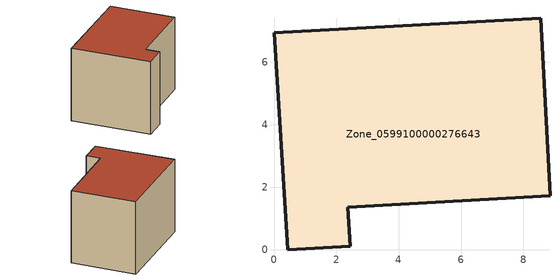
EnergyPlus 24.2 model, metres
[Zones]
Zone_0599100000276643
 floor ground (C_G): 0,6.96 8.55,7.41 8.85,1.72 2.37,1.36 2.44,0.11 0.44,0 z0
 wall outside (C_F): 0.44,0 2.44,0.11 2.37,1.36 8.85,1.72 8.55,7.41 0,6.96 0.44,0 z0:6.55
 roof outside (C_R): 8.55,7.41 0,6.96 0.44,0 2.44,0.11 2.37,1.36 8.85,1.72 z6.55
[BUILDING]
Pand.0599100000276643: North Axis=0; Terrain=City; Loads Convergence Tolerance Value=0.04; Temperature Convergence Tolerance Value=0.4; Solar Distribution=FullExterior; Maximum Number of Warmup Days=25; Minimum Number of Warmup Days=1
[Site:Location]
Rotterdam.The.Hague.AP_ZH_NLD Design_Conditions: Latitude=51.96; Longitude=4.45; Time Zone=1; Elevation=-4.5
[SITE:GROUNDTEMPERATURE:BUILDINGSURFACE]
18, 18, 18, 18, 18, 18, 18, 18, 18, 18, 18, 18
[MATERIAL] Thermal Absorptance=0.9; Solar Absorptance=0.7; Visible Absorptance=0.7
Name | Roughness | Thickness | Conductivity | Density | Specific Heat
G.TI.1946 | MediumSmooth | 0.15 | 1 | 540 | 1210
F.TI.1946 | Rough | 0.3 | 0.857143 | 1920 | 840
R.TI.1946 | MediumRough | 0.2 | 0.1 | 1500 | 1000
[CONSTRUCTION]
C_G: G.TI.1946
C_F: F.TI.1946
C_R: R.TI.1946
[ZONE]
Zone_0599100000276643: Type=1; Multiplier=1; Ceiling Height=Autocalculate; Volume=Autocalculate; Floor Area=autocalculate; Part of Total Floor Area=Yes
[ZONEINFILTRATION:DESIGNFLOWRATE]
Infil_Zone_0599100000276643: Zone or ZoneList or Space or SpaceList=Zone_0599100000276643; Schedule=AlwaysOn; Design Flow Rate Calculation Method=Flow/Area; Flow Rate per Floor Area=0.003; Constant Term Coefficient=1; Temperature Term Coefficient=0; Velocity Term Coefficient=0; Velocity Squared Term Coefficient=0
[HVACTEMPLATE:ZONE:IDEALLOADSAIRSYSTEM]
Zone_0599100000276643: Maximum Heating Supply Air Temperature=50; Minimum Cooling Supply Air Temperature=13; Maximum Heating Supply Air Humidity Ratio=0.0156; Minimum Cooling Supply Air Humidity Ratio=0.0077; Heating Limit=NoLimit; Cooling Limit=NoLimit; Dehumidification Control Type=ConstantSensibleHeatRatio; Cooling Sensible Heat Ratio=0.7; Dehumidification Setpoint=60; Humidification Control Type=None; Humidification Setpoint=30; Outdoor Air Method=None; Outdoor Air Flow Rate per Person=0.00944; Outdoor Air Flow Rate per Zone Floor Area=0; Outdoor Air Flow Rate per Zone=0; Demand Controlled Ventilation Type=None; Outdoor Air Economizer Type=NoEconomizer; Heat Recovery Type=None; Sensible Heat Recovery Effectiveness=0.7; Latent Heat Recovery Effectiveness=0.65
[ZONECONTROL:THERMOSTAT]
ThermostatControl_Zone_0599100000276643: Zone or ZoneList=Zone_0599100000276643; Control Type Schedule=DualSetpointControlType; Control 1=Thermostat_Zone_0599100000276643; Temperature Difference Between Cutout And Setpoint=0
[THERMOSTATSETPOINT:DUALSETPOINT]
Thermostat_Zone_0599100000276643: Heating Setpoint Temperature Schedule=HeatingSetpoint_Zone_0599100000276643; Cooling Setpoint Temperature Schedule=CoolingSetpoint_Zone_0599100000276643
[SCHEDULE:COMPACT]
HeatingSetpoint_Zone_0599100000276643: Through: 12/31, For: AllDays, Until: 24:00, 21
CoolingSetpoint_Zone_0599100000276643: Through: 12/31, For: AllDays, Until: 24:00, 24
DualSetpointControlType: Through: 12/31, For: AllDays, Until: 24:00, 4
AlwaysOn: Through: 12/31, For: AllDays, Until: 24:00, 1
